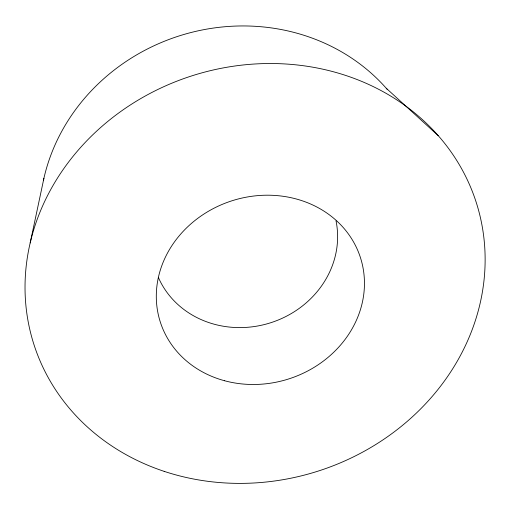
<?xml version="1.0" encoding="UTF-8"?>
<svg xmlns="http://www.w3.org/2000/svg" width="509" height="509" viewBox="0 0 509 509"><rect width="100%" height="100%" fill="white"/><g stroke="black" fill="none" stroke-linecap="round" stroke-linejoin="round"><path stroke-width="0.76" d="M30.184 242.92L44.073 177.539A195.997 181.331 -17.9 0 1 190.894 32.551A195.997 181.331 -17.9 0 1 387.311 89.463M386.261 88.267L438.319 135.75M336.035 220.938A93.656 85.461 -17.9 0 1 270.68 322.751A93.656 85.461 -17.9 0 1 158.477 277.704M43.38 180.644A195.997 181.331 -17.9 0 1 43.895 178.315M224.628 380.757A105.121 93.484 -17.9 0 0 362.904 267.193A105.121 93.484 -17.9 0 0 193.598 221.593A105.121 93.484 -17.9 0 0 224.628 380.757M164.172 471.359A232.282 207.462 -17.9 0 0 483.55 235.139A232.282 207.462 -17.9 0 0 117.515 113.851A232.282 207.462 -17.9 0 0 164.172 471.359"/></g></svg>
